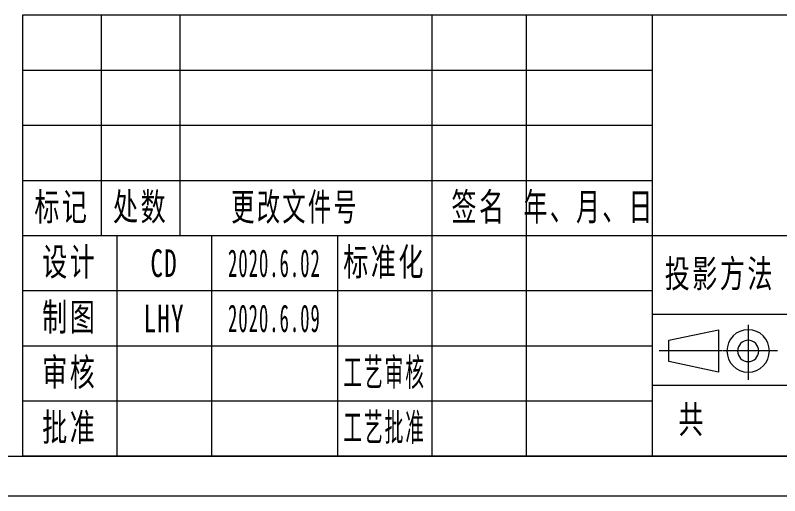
# Model space of a CAD drawing. Header units: millimetres. Extents: x -15766 to 80009, y -9701 to 15159.
# Drawn here: x -5956.3 to -5859.2, y 11134.1 to 11195.1 of the extents above; entities that cross this region are included whole.
import ezdxf

# ---------------------------------------------------------------- set-up
doc = ezdxf.new("R2010")
doc.units = ezdxf.units.MM
doc.linetypes.add('CENTER-HOKUTO_1', pattern=[16, 13, -1, 1, -1])
for name, color, linetype, lineweight in [('CDRAFT0', 7, 'Continuous', 18), ('title_frame', 7, 'Continuous', 18), ('尺寸线层', 3, 'Continuous', 18), ('粗实线层_1', 7, 'Continuous', 15), ('细实线层', 7, 'Continuous', 18)]:
    doc.layers.add(name, color=color, linetype=linetype, lineweight=lineweight)
doc.styles.add('UserTxtStyle1', font='', dxfattribs={"width": 0.618357})
doc.styles.add('UserTxtStyle2', font='', dxfattribs={"width": 0.634692})
doc.styles.add('标准', font='', dxfattribs={"width": 0.667})
doc.styles.get('UserTxtStyle1').set_extended_font_data('宋体')
doc.styles.get('UserTxtStyle2').set_extended_font_data('宋体')
doc.styles.get('标准').set_extended_font_data('宋体')

# ---------------------------------------------------------------- blocks, each defined once
blk = doc.blocks.new('*X36')
at = {"layer": 'CDRAFT0'}
blk.add_line((0, 0), (420, 0), dxfattribs=at)
at = {"layer": '粗实线层_1'}
blk.add_line((25, 5), (415, 5), dxfattribs=at)

msp = doc.modelspace()

# ---------------------------------------------------------------- linework, layer by layer
at = {"layer": '粗实线层_1'}
for p, q in [((-5775.38799, 11195.10436), (-5955.38799, 11195.10436)), ((-5955.38799, 11195.10436), (-5955.38799, 11139.10436)), ((-5875.38799, 11195.10436), (-5875.38799, 11139.10436)), ((-5825.38799, 11167.10436), (-5955.38799, 11167.10436)), ((-5915.38799, 11167.10436), (-5915.38799, 11139.10436)), ((-5875.38799, 11160.10436), (-5955.38799, 11160.10436)), ((-5875.38799, 11153.10436), (-5955.38799, 11153.10436)), ((-5825.38799, 11148.10436), (-5875.38799, 11148.10436)), ((-5875.38799, 11146.10436), (-5955.38799, 11146.10436)), ((-5775.38799, 11139.10436), (-5955.38799, 11139.10436))]:
    msp.add_line(p, q, dxfattribs=at)
at = {"layer": '细实线层'}
for p, q in [((-5945.38799, 11195.10436), (-5945.38799, 11167.10436)), ((-5935.38799, 11195.10436), (-5935.38799, 11167.10436)), ((-5903.38799, 11195.10436), (-5903.38799, 11139.10436)), ((-5891.38799, 11195.10436), (-5891.38799, 11139.10436)), ((-5875.38799, 11188.10436), (-5955.38799, 11188.10436)), ((-5875.38799, 11181.10436), (-5955.38799, 11181.10436)), ((-5875.38799, 11174.10436), (-5955.38799, 11174.10436)), ((-5943.38799, 11167.10436), (-5943.38799, 11139.10436)), ((-5931.38799, 11167.10436), (-5931.38799, 11139.10436)), ((-5825.38799, 11157.10436), (-5875.38799, 11157.10436))]:
    msp.add_line(p, q, dxfattribs=at)
at = {"layer": '细实线层', "color": 3}
for p, q in [((-5873.28632, 11153.83319), (-5866.95927, 11155.18319)), ((-5866.95927, 11155.18319), (-5866.95927, 11149.78319)), ((-5873.28632, 11151.13319), (-5873.28632, 11153.83319)), ((-5866.95927, 11149.78319), (-5873.28632, 11151.13319))]:
    msp.add_line(p, q, dxfattribs=at)
at = {"layer": '细实线层', "color": 2, "linetype": 'CENTER-HOKUTO_1', "lineweight": 18}
for p, q in [((-5863.18987, 11155.80419), (-5863.18987, 11148.82739)), ((-5866.53995, 11152.48319), (-5874.49801, 11152.48319)), ((-5859.47752, 11152.48319), (-5866.43318, 11152.48319))]:
    msp.add_line(p, q, dxfattribs=at)
at = {"layer": '细实线层', "color": 3}
for radius in [2.7, 1.35]:
    msp.add_arc((-5863.18987, 11152.48319), radius, 0, 359.9893827, dxfattribs=at)

# ---------------------------------------------------------------- block references
at = {"layer": 'title_frame'}
msp.add_blockref('*X36', (-6190.38799, 11134.10436), dxfattribs=at)

# ---------------------------------------------------------------- texts
at = {"layer": '尺寸线层', "char_height": 3.5, "attachment_point": 5, "line_spacing_factor": 1.15057}
for s, insert, width, style in [('\\T1.1;标记', (-5950.38799, 11170.60436), 18, '标准'), ('\\T1.1;处数', (-5940.38799, 11170.60436), 18, '标准'), ('\\T1.1;更改文件号', (-5920.75457, 11170.58037), 30, 'UserTxtStyle1'), ('\\T1.1;签名', (-5897.38799, 11170.60436), 22, '标准'), ('\\T1.1;年、月、日', (-5883.38799, 11170.60436), 30, 'UserTxtStyle2'), ('\\T1.1;设计', (-5949.38799, 11163.60436), 22, '标准'), ('\\T1.1;标准化', (-5909.38799, 11163.60436), 22, '标准'), ('{\\T1.1;CD}', (-5937.38799, 11163.60436), 22, '标准'), ('{\\W0.5;\\T1.1;2020.6.02}', (-5923.38799, 11163.60436), 16, '标准'), ('\\T1.1;投影方法', (-5866.79299, 11162.10436), 22, '标准'), ('\\T1.1;制图', (-5949.38799, 11156.60436), 22, '标准'), ('{\\T1.1;LHY}', (-5937.38799, 11156.60436), 22, '标准'), ('{\\W0.5;\\T1.1;2020.6.09}', (-5923.38799, 11156.60436), 16, '标准'), ('\\T1.1;审核', (-5949.38799, 11149.60436), 22, '标准'), ('{\\W0.5;\\T1.1;工艺审核}', (-5909.38799, 11149.60436), 22, '标准'), ('\\T1.1;共', (-5870.31666, 11143.60436), 8, '标准'), ('{\\T1.1;批准}', (-5949.38799, 11142.60436), 22, '标准'), ('{\\W0.5;\\T1.1;工艺批准}', (-5909.38799, 11142.60436), 22, '标准')]:
    msp.add_mtext(s, dxfattribs=dict(at, insert=insert, width=width, style=style))

doc.saveas('drawing.dxf')
